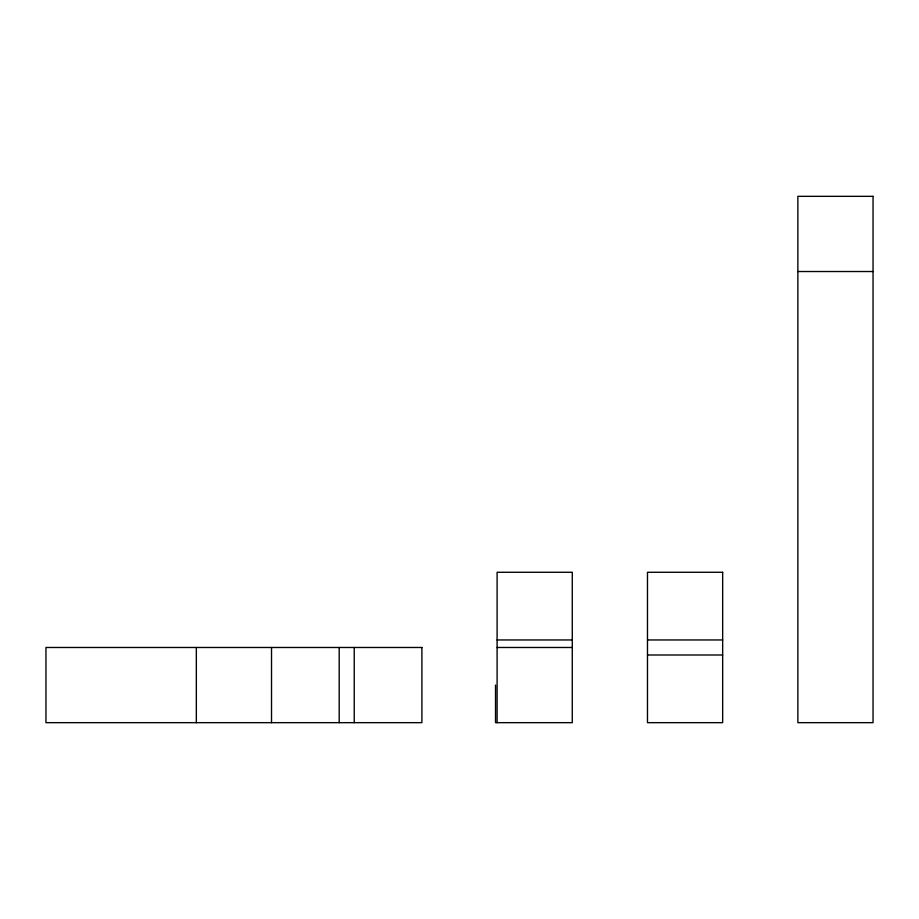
<?xml version="1.0" encoding="UTF-8"?>
<svg xmlns="http://www.w3.org/2000/svg" width="919" height="919" viewBox="0 0 919 919"><rect width="100%" height="100%" fill="white"/><g stroke="black" fill="none" stroke-linecap="round" stroke-linejoin="round"><path stroke-width="1.38" d="M797.864 271.519L873.05 271.519M497.099 639.957L572.284 639.957M647.481 639.957L722.667 639.957M497.099 647.481L572.284 647.481M647.481 654.994L722.667 654.994M497.099 722.667L497.099 572.284L572.284 572.284L572.284 722.667L495.513 722.667L495.513 685.069M354.229 647.481L354.229 722.667M339.191 647.481L339.191 722.667M271.519 647.481L271.519 722.667M196.333 647.481L196.333 722.667M873.05 196.333L797.864 196.333L797.864 722.667L873.05 722.667L873.05 196.333M722.667 572.284L647.481 572.284L647.481 722.667L722.667 722.667L722.667 572.284M421.901 647.481L45.95 647.481L45.95 722.667L421.901 722.667L421.901 647.481"/></g></svg>
